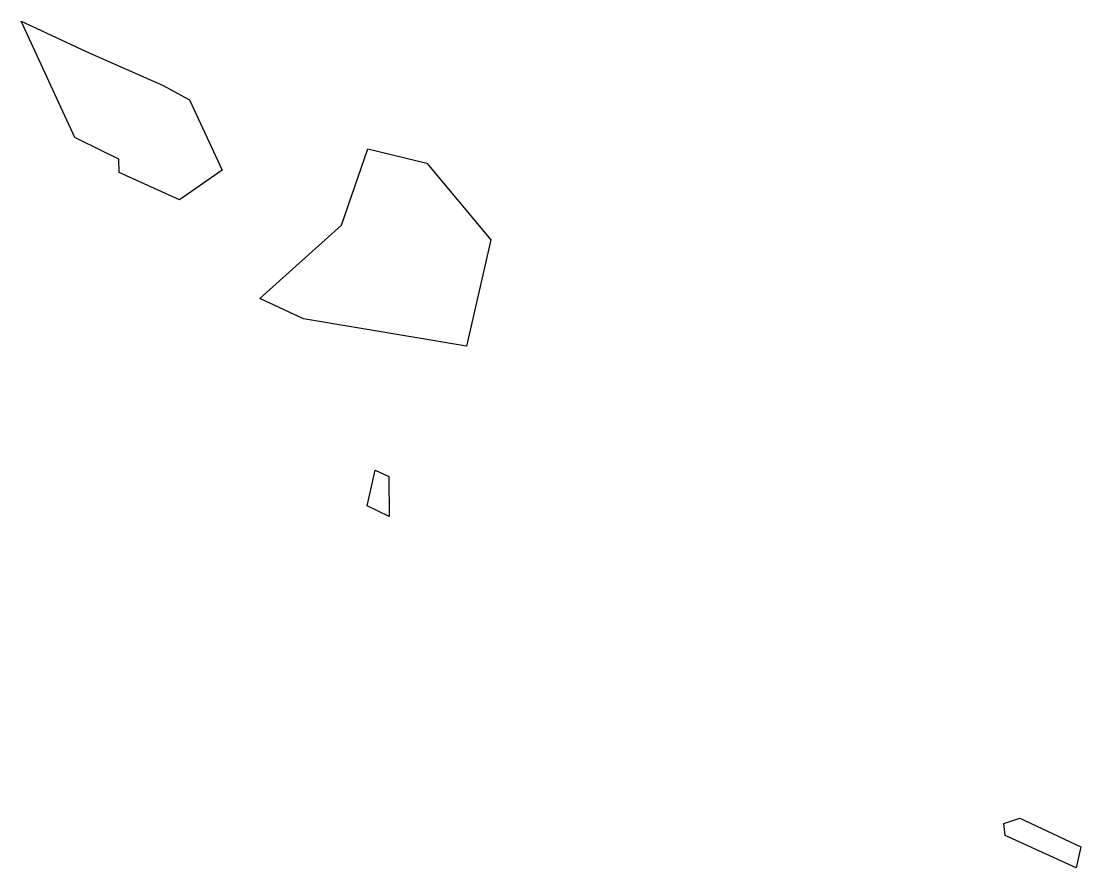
# Model space of a CAD drawing. Header units: metres. Extents: x 257085 to 257566, y 386157 to 386542.
import ezdxf

# ---------------------------------------------------------------- set-up
doc = ezdxf.new("R2010")
doc.units = ezdxf.units.M

msp = doc.modelspace()

# ---------------------------------------------------------------- linework, layer by layer
for points in [[(257156.52053, 386460.725541, -10.027329), (257129.086411, 386473.163225, -8.228716), (257129.00596, 386479.241954, -19.194142), (257121.759744, 386482.632725, -18.910783), (257109.017546, 386489.061842, -19.259643), (257084.595021, 386541.850148, -93.400651), (257114.108061, 386528.122455, -94.704623), (257149.012668, 386512.633578, -97.602471), (257161.030536, 386506.193418, -96.589832), (257175.884554, 386474.228176, -51.752776), (257156.52053, 386460.725541, -10.027329)], [(257286.88688, 386394.254358, -5.197266), (257212.841508, 386406.752935, 37.915161), (257192.967948, 386415.869642, 39.024329), (257230.003053, 386449.265798, -54.525714), (257242.091206, 386483.927962, -128.203532), (257268.898192, 386477.355285, -140.09368), (257297.950697, 386442.549024, -102.716775), (257286.88688, 386394.254358, -5.197266)], [(257251.728096, 386316.983582, 166.346803), (257241.658444, 386321.766364, 166.611985), (257245.354579, 386337.900364, 134.033236), (257251.519308, 386335.114007, 133.613603), (257251.728096, 386316.983582, 166.346803)], [(257538.09643, 386179.965471, 160.624196), (257565.859578, 386166.912097, 159.651052), (257563.677105, 386157.385387, 178.887962), (257531.558717, 386172.119229, 180.68053), (257530.848866, 386177.436855, 171.656369), (257538.09643, 386179.965471, 160.624196)]]:
    msp.add_polyline3d(points)

doc.saveas('drawing.dxf')
